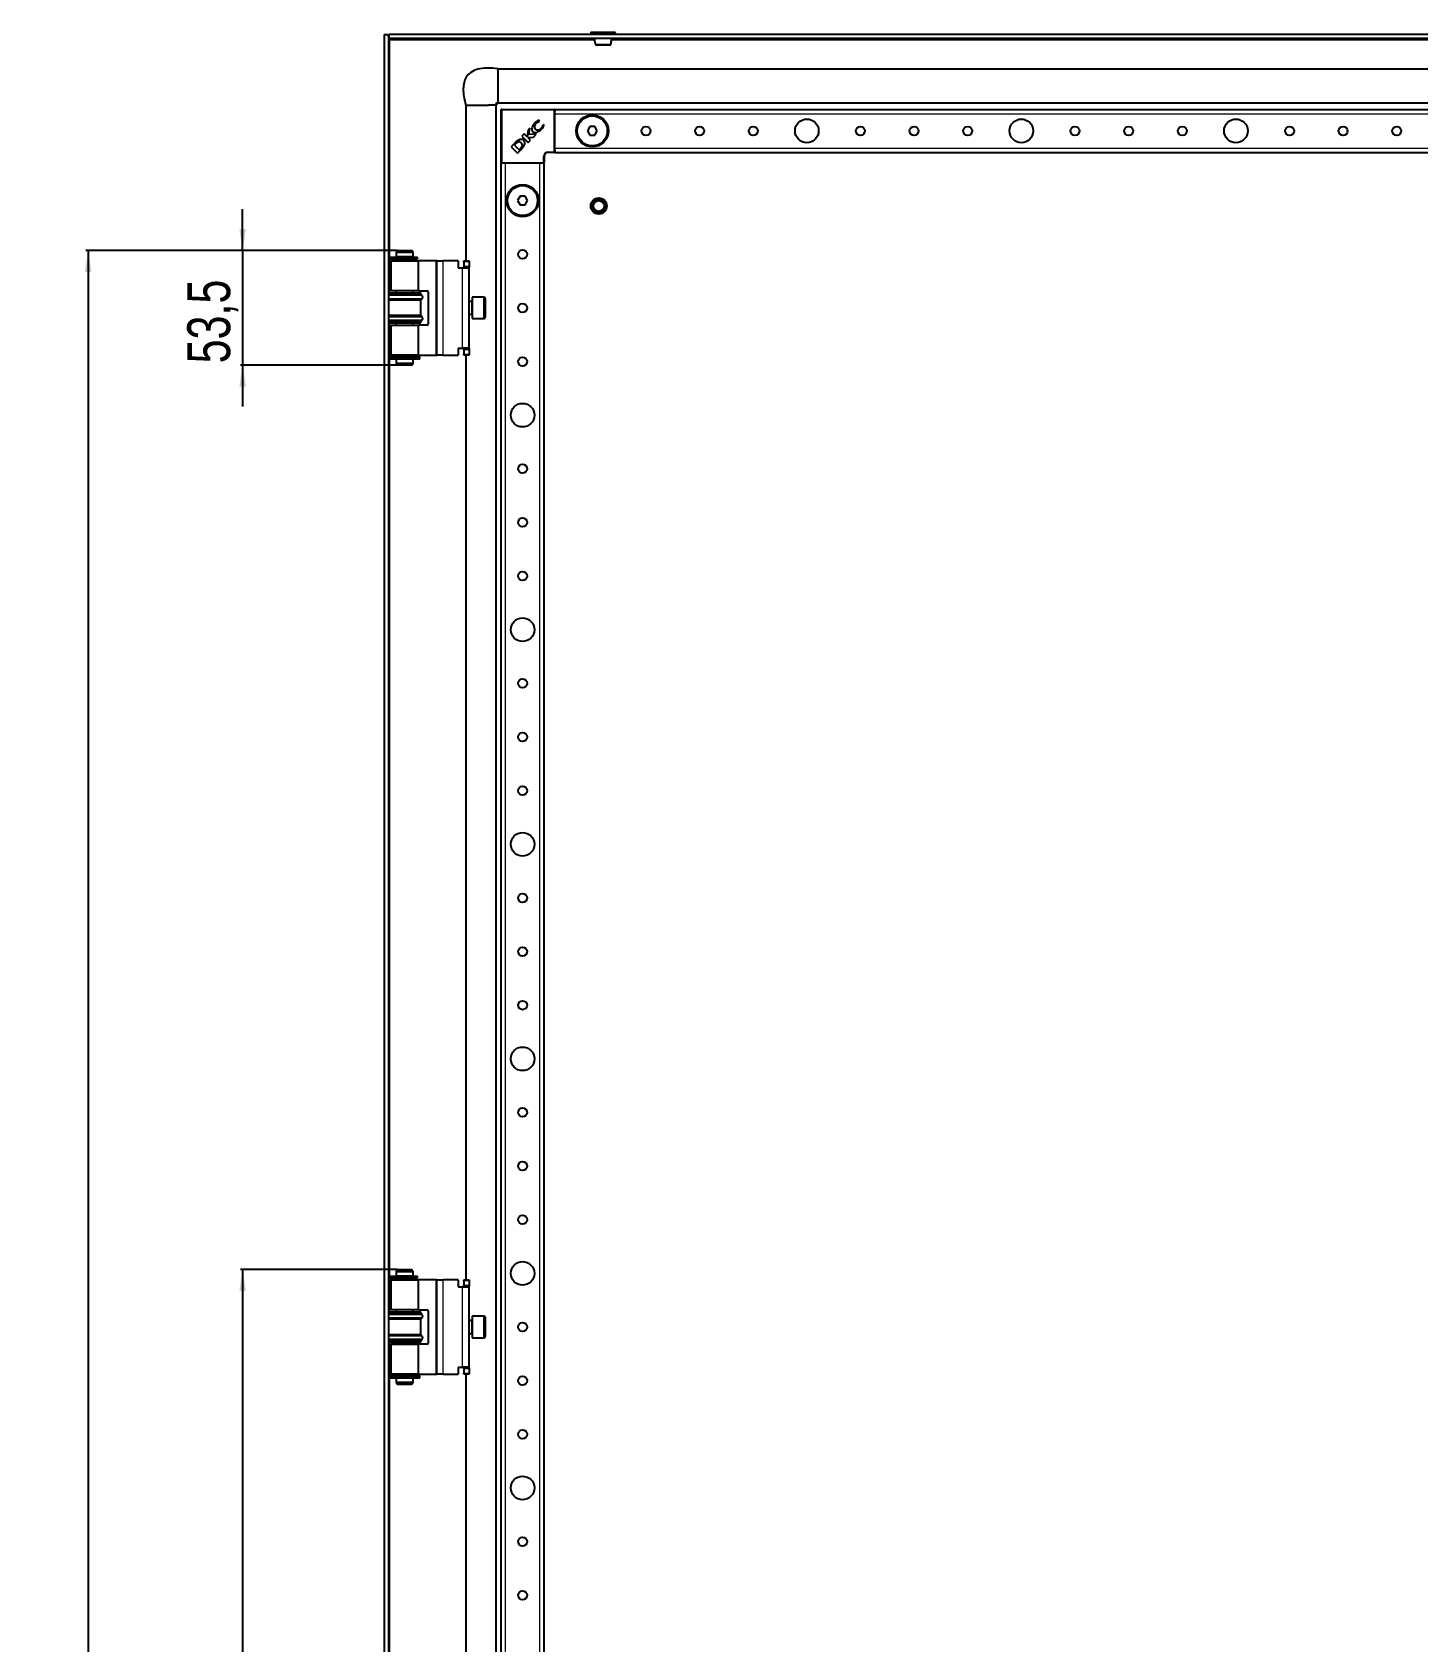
# Model space of a CAD drawing. Header units: millimetres. Extents: x -847 to 1903, y -1011 to 1043.
# Drawn here: x 614 to 1260, y 145 to 895 of the extents above; entities that cross this region are included whole.
import ezdxf

# ---------------------------------------------------------------- set-up
doc = ezdxf.new("R2010")
doc.units = ezdxf.units.MM
doc.layers.add('FORMAT', color=7, linetype='Continuous')
doc.styles.add('SLDTEXTSTYLE0', font='TXT', dxfattribs={"width": 0.75})
doc.dimstyles.new('SLDDIMSTYLE0', dxfattribs={"dimtxt": 20, "dimasz": 10, "dimexe": 0, "dimexo": 0.0625, "dimgap": 5, "dimtad": 2, "dimdec": 1, "dimrnd": 1e-09, "dimzin": 12, "dimdsep": 46, "dimtxsty": 'SLDTEXTSTYLE0', "dimsah": 1, "dimcen": 0.09, "dimadec": 0, "dimazin": 3, "dimtfac": 1, "dimtofl": 0, "dimtmove": 0, "dimatfit": 3, "dimfxl": 0, "dimfrac": 2, "dimtolj": 1, "dimtzin": 12, "dimarcsym": 0})
doc.dimstyles.new('SLDDIMSTYLE1', dxfattribs={"dimtxt": 20, "dimasz": 10, "dimexe": 0, "dimexo": 0.0625, "dimgap": 5, "dimtad": 2, "dimdec": 1, "dimrnd": 1e-09, "dimzin": 12, "dimdsep": 46, "dimtxsty": 'SLDTEXTSTYLE0', "dimsah": 1, "dimcen": 0.09, "dimadec": 0, "dimazin": 3, "dimtfac": 1, "dimtmove": 0, "dimatfit": 0, "dimfxl": 0, "dimfrac": 2, "dimtolj": 1, "dimtzin": 12, "dimarcsym": 0})

# ---------------------------------------------------------------- blocks, each defined once
blk = doc.blocks.new('_D_4')
at = {"layer": 'FORMAT'}
for p, q in [((711.7, 793.32), (711.7, 812.55)), ((783.78, 793.32), (710.7, 793.32)), ((711.7, 793.32), (711.7, 739.82)), ((783.78, 739.82), (710.7, 739.82)), ((711.7, 739.82), (711.7, 720.59))]:
    blk.add_line(p, q, dxfattribs=at)
for points in [[(711.7, 793.32), (713.24, 803.32), (710.16, 803.32)], [(711.7, 739.82), (710.16, 729.82), (713.24, 729.82)]]:
    blk.add_solid(points, dxfattribs=at)
at = {"layer": 'FORMAT', "insert": (685.92, 740.71), "char_height": 20, "attachment_point": 1, "rotation": 90, "style": 'SLDTEXTSTYLE0'}
blk.add_mtext('53,5', dxfattribs=at)
blk = doc.blocks.new('_D_7')
at = {"layer": 'FORMAT'}
for p, q in [((783.78, 793.32), (638.7, 793.32)), ((639.7, 793.32), (639.7, -760.18)), ((783.78, -760.18), (638.7, -760.18))]:
    blk.add_line(p, q, dxfattribs=at)
for points in [[(639.7, 793.32), (638.16, 783.32), (641.24, 783.32)], [(639.7, -760.18), (641.24, -750.18), (638.16, -750.18)]]:
    blk.add_solid(points, dxfattribs=at)
at = {"layer": 'FORMAT', "insert": (613.92, -24.07), "char_height": 20, "attachment_point": 1, "rotation": 90, "style": 'SLDTEXTSTYLE0'}
blk.add_mtext('1553,5', dxfattribs=at)
blk = doc.blocks.new('_D_9')
at = {"layer": 'FORMAT'}
for p, q in [((783.78, 318.32), (710.7, 318.32)), ((711.7, 318.32), (711.7, -285.18)), ((783.78, -285.18), (710.7, -285.18))]:
    blk.add_line(p, q, dxfattribs=at)
for points in [[(711.7, 318.32), (710.16, 308.32), (713.24, 308.32)], [(711.7, -285.18), (713.24, -275.18), (710.16, -275.18)]]:
    blk.add_solid(points, dxfattribs=at)
at = {"layer": 'FORMAT', "insert": (685.92, -16.68), "char_height": 20, "attachment_point": 1, "rotation": 90, "style": 'SLDTEXTSTYLE0'}
blk.add_mtext('603,5', dxfattribs=at)

msp = doc.modelspace()

# ---------------------------------------------------------------- linework, layer by layer
at = {"color": 7, "linetype": 'Continuous', "lineweight": 25}
for p, q in [((777.71, 894.07), (779.71, 894.07)), ((777.71, 894.07), (777.71, -860.93)), ((779.71, 894.07), (779.71, -860.93)), ((780.01, 892.07), (780.01, 894.07)), ((1769.41, 894.07), (780.01, 894.07)), ((873.96, 894.82), (873.96, 894.07)), ((874.21, 895.07), (885.21, 895.07)), ((885.46, 894.07), (885.46, 894.82)), ((1769.41, 892.07), (780.01, 892.07)), ((780.31, 891.47), (780.11, 892.07)), ((830.71, 878.07), (830.71, 862.23)), ((830.71, 878.07), (1718.71, 878.07)), ((815.71, 861.07), (816.69, 861.07)), ((815.71, 861.07), (815.71, 788.57)), ((816.69, 861.07), (819.14, 861.07)), ((819.14, 861.07), (822.71, 861.07)), ((822.71, 861.07), (826.28, 861.07)), ((829.71, 861.07), (829.71, -827.93)), ((830.71, 862.07), (1718.71, 862.07)), ((832.21, 834.37), (832.21, 858.77)), ((832.51, 859.07), (856.91, 859.07)), ((857.21, 858.77), (857.21, 859.07)), ((857.21, 859.07), (1692.21, 859.07)), ((857.21, 858.77), (857.21, 858.12)), ((857.21, 857.07), (857.21, 858.12)), ((857.21, 841.07), (857.21, 857.07)), ((844.78, 849.61), (844.3, 846.34)), ((845.58, 850.4), (844.78, 849.61)), ((845.11, 847.31), (845.58, 850.4)), ((850.15, 853.53), (849.81, 854.21)), ((850.01, 853.39), (850.15, 853.53)), ((851.96, 851.96), (851.85, 851.85)), ((852.21, 851.45), (851.96, 851.96)), ((873.55, 851.07), (872.4, 849.07)), ((872.4, 849.07), (873.55, 847.07)), ((875.86, 851.07), (873.55, 851.07)), ((877.02, 849.07), (875.86, 851.07)), ((875.86, 847.07), (877.02, 849.07)), ((838.85, 843.67), (836.86, 841.68)), ((836.86, 841.68), (839.81, 838.72)), ((839.1, 843.12), (838.38, 842.38)), ((838.38, 842.38), (840.56, 840.2)), ((839.81, 838.72), (841.7, 840.61)), ((840.56, 840.2), (841.22, 840.88)), ((841.7, 840.61), (841.72, 840.63)), ((842.91, 847.73), (841.86, 846.68)), ((841.86, 846.68), (844.82, 843.72)), ((844.3, 846.34), (842.91, 847.73)), ((844.63, 846.02), (847.29, 846.2)), ((845.88, 844.78), (844.63, 846.02)), ((844.82, 843.72), (845.88, 844.78)), ((848.58, 847.48), (845.11, 847.31)), ((847.29, 846.2), (848.58, 847.48)), ((857.21, 840.02), (857.21, 841.07)), ((873.55, 847.07), (875.86, 847.07)), ((832.21, -800.93), (832.21, 834.07)), ((832.51, 834.07), (832.21, 834.07)), ((833.15, 834.07), (832.51, 834.07)), ((834.21, 834.07), (833.15, 834.07)), ((850.21, 834.07), (834.21, 834.07)), ((851.26, 834.07), (850.21, 834.07)), ((851.91, 834.07), (851.26, 834.07)), ((852.21, 834.07), (851.91, 834.07)), ((852.21, 837.07), (852.21, 834.37)), ((852.21, -800.93), (852.21, 834.07)), ((856.91, 839.07), (854.21, 839.07)), ((857.21, 840.02), (857.21, 839.37)), ((857.21, 839.07), (857.21, 839.37)), ((857.21, 839.07), (1692.21, 839.07)), ((841.05, 818.57), (839.9, 816.57)), ((843.36, 818.57), (841.05, 818.57)), ((844.52, 816.57), (843.36, 818.57)), ((839.9, 816.57), (841.05, 814.57)), ((841.05, 814.57), (843.36, 814.57)), ((843.36, 814.57), (844.52, 816.57)), ((780.06, 790.27), (780.06, 789.37)), ((780.06, 790.27), (792.95, 790.27)), ((780.06, 789.37), (792.95, 789.37)), ((780.76, 788.57), (780.76, 774.57)), ((780.76, 788.57), (793.66, 788.57)), ((783.79, 793.32), (783.21, 792.32)), ((783.21, 792.32), (783.21, 790.32)), ((791.21, 792.32), (783.21, 792.32)), ((787.96, 790.32), (783.21, 790.32)), ((783.21, 789.32), (783.21, 788.57)), ((787.96, 789.32), (783.21, 789.32)), ((783.71, 790.32), (783.71, 790.27)), ((783.71, 789.37), (783.71, 789.32)), ((783.79, 793.32), (790.63, 793.32)), ((791.21, 790.32), (787.96, 790.32)), ((791.21, 789.32), (787.96, 789.32)), ((791.21, 792.32), (790.63, 793.32)), ((790.71, 790.27), (790.71, 790.32)), ((790.71, 789.32), (790.71, 789.37)), ((791.21, 790.32), (791.21, 792.32)), ((791.21, 788.57), (791.21, 789.32)), ((792.95, 790.27), (793.04, 790.27)), ((792.95, 789.37), (793.04, 789.37)), ((793.04, 789.37), (793.04, 790.27)), ((793.04, 790.27), (793.24, 790.27)), ((793.04, 789.37), (793.24, 789.37)), ((793.24, 789.37), (793.24, 790.27)), ((793.66, 774.57), (793.66, 788.57)), ((801.76, 788.57), (793.66, 788.57)), ((802.26, 788.57), (801.76, 788.57)), ((802.26, 788.57), (805.26, 788.57)), ((802.26, 744.57), (802.26, 788.57)), ((812.26, 788.57), (805.26, 788.57)), ((812.26, 788.57), (812.26, 785.27)), ((814.76, 788.57), (817.26, 788.57)), ((814.76, 788.07), (814.76, 788.57)), ((814.76, 788.07), (814.76, 786.07)), ((817.26, 788.57), (817.26, 788.07)), ((817.26, 788.07), (817.26, 786.07)), ((812.26, 785.27), (814.26, 785.27)), ((814.26, 785.27), (817.26, 785.27)), ((814.76, 785.57), (814.76, 786.07)), ((817.26, 785.57), (814.76, 785.57)), ((814.76, 785.57), (814.76, 785.27)), ((817.26, 786.07), (817.26, 785.57)), ((817.26, 785.27), (817.26, 785.57)), ((817.26, 747.87), (817.26, 785.27)), ((779.71, 773.57), (794.71, 773.57)), ((794.71, 772.97), (779.71, 772.97)), ((793.66, 774.57), (780.76, 774.57)), ((783.21, 774.57), (783.21, 773.57)), ((791.21, 773.57), (791.21, 774.57)), ((793.66, 774.57), (797.76, 774.57)), ((794.71, 772.97), (794.71, 773.57)), ((795.41, 772.29), (794.71, 772.97)), ((798.26, 774.07), (798.26, 759.07)), ((794.71, 770.17), (779.71, 770.17)), ((794.71, 770.17), (795.41, 770.86)), ((794.71, 762.97), (794.71, 770.17)), ((818.51, 769.57), (817.26, 769.57)), ((824.16, 771.57), (818.76, 771.57)), ((818.76, 771.57), (818.76, 761.57)), ((824.76, 770.97), (824.76, 762.17)), ((794.71, 762.97), (779.71, 762.97)), ((794.71, 760.17), (779.71, 760.17)), ((779.71, 759.57), (794.71, 759.57)), ((780.76, 758.57), (780.76, 744.57)), ((780.76, 758.57), (793.66, 758.57)), ((783.21, 759.57), (783.21, 758.57)), ((791.21, 758.57), (791.21, 759.57)), ((793.66, 744.57), (793.66, 758.57)), ((797.76, 758.57), (793.66, 758.57)), ((795.41, 762.29), (794.71, 762.97)), ((794.71, 760.17), (795.41, 760.86)), ((794.71, 759.57), (794.71, 760.17)), ((817.26, 763.57), (818.51, 763.57)), ((818.76, 761.57), (824.16, 761.57)), ((780.06, 743.77), (780.06, 742.87)), ((780.06, 743.77), (794.36, 743.77)), ((780.06, 742.87), (794.36, 742.87)), ((793.66, 744.57), (780.76, 744.57)), ((783.21, 744.57), (783.21, 743.82)), ((787.96, 743.82), (783.21, 743.82)), ((783.21, 742.82), (783.21, 740.82)), ((787.96, 742.82), (783.21, 742.82)), ((783.71, 743.82), (783.71, 743.77)), ((783.71, 742.87), (783.71, 742.82)), ((791.21, 743.82), (787.96, 743.82)), ((791.21, 742.82), (787.96, 742.82)), ((790.71, 743.77), (790.71, 743.82)), ((790.71, 742.82), (790.71, 742.87)), ((791.21, 743.82), (791.21, 744.57)), ((791.21, 740.82), (791.21, 742.82)), ((793.66, 744.57), (801.76, 744.57)), ((794.36, 742.87), (794.36, 743.77)), ((801.76, 744.57), (802.26, 744.57)), ((805.26, 744.57), (802.26, 744.57)), ((805.26, 744.57), (812.26, 744.57)), ((812.26, 747.87), (814.26, 747.87)), ((812.26, 747.87), (812.26, 744.57)), ((817.26, 747.87), (814.26, 747.87)), ((814.76, 747.87), (814.76, 747.57)), ((814.76, 747.57), (817.26, 747.57)), ((814.76, 747.07), (814.76, 747.57)), ((814.76, 747.07), (814.76, 745.07)), ((814.76, 744.57), (814.76, 745.07)), ((817.26, 744.57), (814.76, 744.57)), ((815.71, 744.57), (815.71, 313.57)), ((817.26, 747.57), (817.26, 747.87)), ((817.26, 747.57), (817.26, 747.07)), ((817.26, 747.07), (817.26, 745.07)), ((817.26, 745.07), (817.26, 744.57)), ((783.21, 740.82), (783.79, 739.82)), ((783.21, 740.82), (787.96, 740.82)), ((787.86, 739.82), (783.79, 739.82)), ((790.63, 739.82), (787.86, 739.82)), ((787.96, 740.82), (791.21, 740.82)), ((790.63, 739.82), (791.21, 740.82)), ((780.06, 315.27), (780.06, 314.37)), ((780.06, 315.27), (792.95, 315.27)), ((783.79, 318.32), (783.21, 317.32)), ((783.21, 317.32), (783.21, 315.32)), ((791.21, 317.32), (783.21, 317.32)), ((787.96, 315.32), (783.21, 315.32)), ((783.71, 315.32), (783.71, 315.27)), ((783.79, 318.32), (790.63, 318.32)), ((791.21, 315.32), (787.96, 315.32)), ((791.21, 317.32), (790.63, 318.32)), ((790.71, 315.27), (790.71, 315.32)), ((791.21, 315.32), (791.21, 317.32)), ((792.95, 315.27), (793.04, 315.27)), ((793.04, 314.37), (793.04, 315.27)), ((793.04, 315.27), (793.24, 315.27)), ((793.24, 314.37), (793.24, 315.27)), ((780.06, 314.37), (792.95, 314.37)), ((780.76, 313.57), (780.76, 299.57)), ((780.76, 313.57), (793.66, 313.57)), ((783.21, 314.32), (783.21, 313.57)), ((787.96, 314.32), (783.21, 314.32)), ((783.71, 314.37), (783.71, 314.32)), ((791.21, 314.32), (787.96, 314.32)), ((790.71, 314.32), (790.71, 314.37)), ((791.21, 313.57), (791.21, 314.32)), ((792.95, 314.37), (793.04, 314.37)), ((793.04, 314.37), (793.24, 314.37)), ((793.66, 299.57), (793.66, 313.57)), ((801.76, 313.57), (793.66, 313.57)), ((802.26, 313.57), (801.76, 313.57)), ((802.26, 313.57), (805.26, 313.57)), ((802.26, 269.57), (802.26, 313.57)), ((812.26, 313.57), (805.26, 313.57)), ((812.26, 313.57), (812.26, 310.27)), ((812.26, 310.27), (814.26, 310.27)), ((814.26, 310.27), (817.26, 310.27)), ((814.76, 313.57), (817.26, 313.57)), ((814.76, 313.07), (814.76, 313.57)), ((814.76, 313.07), (814.76, 311.07)), ((814.76, 310.57), (814.76, 311.07)), ((817.26, 310.57), (814.76, 310.57)), ((814.76, 310.57), (814.76, 310.27)), ((817.26, 313.57), (817.26, 313.07)), ((817.26, 313.07), (817.26, 311.07)), ((817.26, 311.07), (817.26, 310.57)), ((817.26, 310.27), (817.26, 310.57)), ((817.26, 272.87), (817.26, 310.27)), ((779.71, 298.57), (794.71, 298.57)), ((794.71, 297.97), (779.71, 297.97)), ((794.71, 295.17), (779.71, 295.17)), ((793.66, 299.57), (780.76, 299.57)), ((783.21, 299.57), (783.21, 298.57)), ((791.21, 298.57), (791.21, 299.57)), ((793.66, 299.57), (797.76, 299.57)), ((794.71, 297.97), (794.71, 298.57)), ((795.41, 297.29), (794.71, 297.97)), ((794.71, 295.17), (795.41, 295.86)), ((794.71, 287.97), (794.71, 295.17)), ((798.26, 299.07), (798.26, 284.07)), ((818.51, 294.57), (817.26, 294.57)), ((824.16, 296.57), (818.76, 296.57)), ((818.76, 296.57), (818.76, 286.57)), ((824.76, 295.97), (824.76, 287.17)), ((794.71, 287.97), (779.71, 287.97)), ((794.71, 285.17), (779.71, 285.17)), ((795.41, 287.29), (794.71, 287.97)), ((794.71, 285.17), (795.41, 285.86)), ((794.71, 284.57), (794.71, 285.17)), ((817.26, 288.57), (818.51, 288.57)), ((818.76, 286.57), (824.16, 286.57)), ((779.71, 284.57), (794.71, 284.57)), ((780.76, 283.57), (780.76, 269.57)), ((780.76, 283.57), (793.66, 283.57)), ((783.21, 284.57), (783.21, 283.57)), ((791.21, 283.57), (791.21, 284.57)), ((793.66, 269.57), (793.66, 283.57)), ((797.76, 283.57), (793.66, 283.57)), ((812.26, 272.87), (814.26, 272.87)), ((812.26, 272.87), (812.26, 269.57)), ((817.26, 272.87), (814.26, 272.87)), ((814.76, 272.87), (814.76, 272.57)), ((814.76, 272.57), (817.26, 272.57)), ((814.76, 272.07), (814.76, 272.57)), ((814.76, 272.07), (814.76, 270.07)), ((817.26, 272.57), (817.26, 272.87)), ((817.26, 272.57), (817.26, 272.07)), ((817.26, 272.07), (817.26, 270.07)), ((780.06, 268.77), (780.06, 267.87)), ((780.06, 268.77), (794.36, 268.77)), ((780.06, 267.87), (794.36, 267.87)), ((793.66, 269.57), (780.76, 269.57)), ((783.21, 269.57), (783.21, 268.82)), ((787.96, 268.82), (783.21, 268.82)), ((783.21, 267.82), (783.21, 265.82)), ((787.96, 267.82), (783.21, 267.82)), ((783.21, 265.82), (783.79, 264.82)), ((783.21, 265.82), (787.96, 265.82)), ((783.71, 268.82), (783.71, 268.77)), ((783.71, 267.87), (783.71, 267.82)), ((787.86, 264.82), (783.79, 264.82)), ((790.63, 264.82), (787.86, 264.82)), ((791.21, 268.82), (787.96, 268.82)), ((791.21, 267.82), (787.96, 267.82)), ((787.96, 265.82), (791.21, 265.82)), ((790.63, 264.82), (791.21, 265.82)), ((790.71, 268.77), (790.71, 268.82)), ((790.71, 267.82), (790.71, 267.87)), ((791.21, 268.82), (791.21, 269.57)), ((791.21, 265.82), (791.21, 267.82)), ((793.66, 269.57), (801.76, 269.57)), ((794.36, 267.87), (794.36, 268.77)), ((801.76, 269.57), (802.26, 269.57)), ((805.26, 269.57), (802.26, 269.57)), ((805.26, 269.57), (812.26, 269.57)), ((814.76, 269.57), (814.76, 270.07)), ((817.26, 269.57), (814.76, 269.57)), ((815.71, 269.57), (815.71, -236.43)), ((817.26, 270.07), (817.26, 269.57))]:
    msp.add_line(p, q, dxfattribs=at)
at = {"color": 8, "linetype": 'Continuous', "lineweight": 18}
for p, q in [((885.46, 894.82), (873.96, 894.82)), ((780.31, 790.27), (780.31, 891.47)), ((780.31, 891.47), (875.74, 891.47)), ((883.68, 891.47), (1665.74, 891.47)), ((832.51, 858.77), (832.21, 858.77)), ((832.51, 858.77), (832.51, 859.07)), ((832.51, 858.77), (832.51, 834.37)), ((856.91, 858.77), (832.51, 858.77)), ((856.91, 859.07), (856.91, 858.77)), ((856.91, 839.37), (856.91, 858.77)), ((857.21, 858.77), (856.91, 858.77)), ((857.21, 857.07), (1692.21, 857.07)), ((857.21, 841.07), (1692.21, 841.07)), ((832.51, 834.37), (832.21, 834.37)), ((832.51, 834.37), (851.91, 834.37)), ((832.51, 834.37), (832.51, 834.07)), ((834.21, -800.93), (834.21, 834.07)), ((850.21, -800.93), (850.21, 834.07)), ((851.91, 834.37), (851.91, 837.07)), ((852.21, 837.07), (851.91, 837.07)), ((851.91, 834.37), (851.91, 834.07)), ((852.21, 834.37), (851.91, 834.37)), ((854.21, 839.37), (856.91, 839.37)), ((854.21, 839.07), (854.21, 839.37)), ((856.91, 839.37), (856.91, 839.07)), ((857.21, 839.37), (856.91, 839.37)), ((780.31, 773.57), (780.31, 789.37)), ((792.95, 790.27), (792.95, 789.37)), ((801.76, 788.57), (801.76, 744.57)), ((805.26, 744.57), (805.26, 788.57)), ((817.26, 788.07), (814.76, 788.07)), ((814.26, 747.87), (814.26, 785.27)), ((814.76, 786.07), (817.26, 786.07)), ((795.41, 772.29), (779.71, 772.29)), ((795.41, 770.86), (779.71, 770.86)), ((818.51, 769.16), (818.51, 769.57)), ((818.51, 763.57), (818.51, 769.16)), ((824.16, 761.57), (824.16, 771.57)), ((795.41, 762.29), (779.71, 762.29)), ((795.41, 760.86), (779.71, 760.86)), ((780.31, 743.77), (780.31, 759.57)), ((780.31, 315.27), (780.31, 742.87)), ((817.26, 747.07), (814.76, 747.07)), ((814.76, 745.07), (817.26, 745.07)), ((792.95, 315.27), (792.95, 314.37)), ((780.31, 298.57), (780.31, 314.37)), ((801.76, 313.57), (801.76, 269.57)), ((805.26, 269.57), (805.26, 313.57)), ((814.26, 272.87), (814.26, 310.27)), ((817.26, 313.07), (814.76, 313.07)), ((814.76, 311.07), (817.26, 311.07)), ((795.41, 297.29), (779.71, 297.29)), ((795.41, 295.86), (779.71, 295.86)), ((818.51, 294.16), (818.51, 294.57)), ((818.51, 288.57), (818.51, 294.16)), ((824.16, 286.57), (824.16, 296.57)), ((795.41, 287.29), (779.71, 287.29)), ((795.41, 285.86), (779.71, 285.86)), ((780.31, 268.77), (780.31, 284.57)), ((817.26, 272.07), (814.76, 272.07)), ((780.31, -234.73), (780.31, 267.87)), ((814.76, 270.07), (817.26, 270.07))]:
    msp.add_line(p, q, dxfattribs=at)
at = {"color": 7, "linetype": 'Continuous', "lineweight": 25}
for centre, radius in [((874.71, 849.07), 7.5), ((874.71, 849.07), 7), ((899.71, 849.07), 2.1), ((924.71, 849.07), 2.1), ((949.71, 849.07), 2.1), ((974.71, 849.07), 5.5), ((999.71, 849.07), 2.1), ((1024.71, 849.07), 2.1), ((1049.71, 849.07), 2.1), ((1074.71, 849.07), 5.5), ((1099.71, 849.07), 2.1), ((1124.71, 849.07), 2.1), ((1149.71, 849.07), 2.1), ((1174.71, 849.07), 5.5), ((1199.71, 849.07), 2.1), ((1224.71, 849.07), 2.1), ((1249.71, 849.07), 2.1), ((842.21, 816.57), 7.5), ((842.21, 816.57), 7), ((877.71, 814.07), 3.75), ((877.71, 814.07), 3), ((877.71, 814.07), 2.5), ((842.21, 791.57), 2.1), ((842.21, 766.57), 2.1), ((842.21, 741.57), 2.1), ((842.21, 716.57), 5.5), ((842.21, 691.57), 2.1), ((842.21, 666.57), 2.1), ((842.21, 641.57), 2.1), ((842.21, 616.57), 5.5), ((842.21, 591.57), 2.1), ((842.21, 566.57), 2.1), ((842.21, 541.57), 2.1), ((842.21, 516.57), 5.5), ((842.21, 491.57), 2.1), ((842.21, 466.57), 2.1), ((842.21, 441.57), 2.1), ((842.21, 416.57), 5.5), ((842.21, 391.57), 2.1), ((842.21, 366.57), 2.1), ((842.21, 341.57), 2.1), ((842.21, 316.57), 5.5), ((842.21, 291.57), 2.1), ((842.21, 266.57), 2.1), ((842.21, 241.57), 2.1), ((842.21, 216.57), 5.5), ((842.21, 191.57), 2.1), ((842.21, 166.57), 2.1)]:
    msp.add_circle(centre, radius, dxfattribs=at)
for centre, radius, start, end in [((874.21, 894.82), 0.25, 90, 180), ((885.21, 894.82), 0.25, 0, 90), ((876.6, 889.57), 0.5, 195.31604, 270.02276), ((882.82, 889.57), 0.5, 269.99815, 345.40011), ((832.51, 858.77), 0.3, 90, 180), ((856.91, 858.77), 0.3, 360, 90), ((849.72, 851.07), 1.97, 128.45405, 215.887), ((849.28, 851.48), 1.94, 233.30966, 322.34638), ((842.51, 840.46), 4.87, 110.34448, 138.77765), ((843.28, 838.65), 6.12, 126.98881, 133.07444), ((832.51, 834.37), 0.3, 180, 270), ((851.91, 834.37), 0.3, 270, 0), ((854.21, 837.07), 2, 90, 180), ((856.91, 839.37), 0.3, 270, 360), ((797.76, 774.07), 0.5, 0, 90), ((794.71, 771.57), 1, 314.427, 45.573), ((818.51, 769.82), 0.25, 270, 360), ((824.16, 770.97), 0.6, 0, 90), ((794.71, 761.57), 1, 314.427, 45.573), ((797.76, 759.07), 0.5, 270, 0), ((818.51, 763.32), 0.25, 0, 90), ((824.16, 762.17), 0.6, 270, 360), ((794.71, 296.57), 1, 314.427, 45.573), ((797.76, 299.07), 0.5, 0, 90), ((818.51, 294.82), 0.25, 270, 360), ((824.16, 295.97), 0.6, 0, 90), ((794.71, 286.57), 1, 314.427, 45.573), ((818.51, 288.32), 0.25, 0, 90), ((824.16, 287.17), 0.6, 270, 360), ((797.76, 284.07), 0.5, 270, 0)]:
    msp.add_arc(centre, radius, start, end, dxfattribs=at)
at = {"color": 8, "linetype": 'Continuous', "lineweight": 18}
msp.add_arc((854.21, 837.07), 2.3, 90, 180, dxfattribs=at)
at = {"color": 7, "linetype": 'Continuous', "lineweight": 25}
for points, knots in [([(780.01, 892.37), (779.98, 892.45), (779.87, 892.77), (779.75, 893.34), (779.72, 893.82), (779.71, 894.07)], [0, 0, 0, 0, 0.141742, 0.566203, 1, 1, 1, 1]), ([(780.01, 892.07), (780.06, 892.07), (780.11, 892.01), (780.21, 891.78), (780.26, 891.63), (780.31, 891.47)], [0, 0, 0, 0, 0.5, 0.5, 1, 1, 1, 1]), ([(875.69, 892.07), (875.69, 891.94), (875.71, 891.03), (875.93, 890.16), (876.12, 889.42)], [0, 0, 0, 0, 0.1418504, 1, 1, 1, 1]), ([(878.01, 889.07), (877.81, 889.07), (877.34, 889.07), (876.8, 889.07), (876.67, 889.07), (876.61, 889.07)], [0, 0, 0, 0, 0.256553, 0.627981, 1, 1, 1, 1]), ([(882.82, 889.07), (882.78, 889.07), (882.69, 889.07), (882.14, 889.07), (881.33, 889.07), (880.34, 889.07), (879.28, 889.07), (878.49, 889.07), (878.1, 889.07), (878.01, 889.07)], [0, 0, 0, 0, 0.158514, 0.317278, 0.475863, 0.634247, 0.792477, 0.950708, 1, 1, 1, 1]), ([(883.3, 889.42), (883.49, 890.16), (883.71, 891.03), (883.73, 891.94), (883.73, 892.07)], [0, 0, 0, 0, 0.8581496, 1, 1, 1, 1]), ([(830.71, 878.07), (828.98, 878.24), (825.84, 878.54), (821.51, 878.03), (818.08, 876.6), (815.87, 874.29), (814.78, 871.52), (814.46, 868.47), (814.76, 864.91), (815.37, 862.42), (815.71, 861.07)], [0, 0, 0, 0, 0.176713, 0.320911, 0.440308, 0.54837, 0.6374, 0.738878, 0.858543, 1, 1, 1, 1]), ([(829.6, 861.07), (829.57, 861.07), (829.48, 861.07), (829.02, 861.07), (828.73, 861.07)], [0, 0, 0, 0, 0.356727, 1, 1, 1, 1]), ([(829.67, 861.07), (829.69, 861.21), (829.71, 861.45), (829.85, 861.65), (829.97, 861.74), (830.02, 861.85), (830.04, 861.92), (830.05, 861.97), (830.07, 862.01), (830.09, 862.04), (830.12, 862.09), (830.18, 862.14), (830.3, 862.21), (830.48, 862.24), (830.63, 862.24), (830.71, 862.23)], [0, 0, 0, 0, 0.233411, 0.418546, 0.549351, 0.595026, 0.631329, 0.647111, 0.661994, 0.676639, 0.691742, 0.725563, 0.766794, 0.872627, 1, 1, 1, 1]), ([(829.71, 861.07), (829.86, 861.3), (830.12, 861.7), (830.53, 861.96), (830.71, 862.07)], [0, 0, 0, 0, 0.561561, 1, 1, 1, 1]), ([(848.08, 852.98), (847.75, 852.61), (847.13, 851.91), (846.58, 850.74), (846.44, 849.8), (846.6, 849.16), (846.78, 848.92), (846.87, 848.81)], [0, 0, 0, 0, 0.315674, 0.58952, 0.813199, 0.909026, 1, 1, 1, 1]), ([(846.87, 848.81), (847.04, 848.67), (847.37, 848.39), (848.07, 848.23), (848.94, 848.36), (850.02, 848.92), (850.71, 849.56), (851.1, 849.93)], [0, 0, 0, 0, 0.130532, 0.266031, 0.423997, 0.666819, 1, 1, 1, 1]), ([(849.81, 854.21), (849.47, 854.03), (848.84, 853.69), (848.32, 853.2), (848.08, 852.98)], [0, 0, 0, 0, 0.5368, 1, 1, 1, 1]), ([(848.49, 852.62), (848.75, 852.84), (849.2, 853.21), (849.77, 853.34), (850.01, 853.39)], [0, 0, 0, 0, 0.5796082, 1, 1, 1, 1]), ([(851.85, 851.85), (851.7, 851.53), (851.44, 850.96), (851.01, 850.5), (850.82, 850.29)], [0, 0, 0, 0, 0.547643, 1, 1, 1, 1]), ([(851.1, 849.93), (851.35, 850.2), (851.78, 850.66), (852.08, 851.21), (852.21, 851.45)], [0, 0, 0, 0, 0.5776526, 1, 1, 1, 1]), ([(841.59, 843.45), (841.49, 843.55), (841.32, 843.71), (841.04, 843.89), (840.76, 843.98), (840.44, 843.99), (840.04, 843.83), (839.75, 843.64), (839.6, 843.54)], [0, 0, 0, 0, 0.176808, 0.319231, 0.43938, 0.552395, 0.749205, 1, 1, 1, 1]), ([(842.86, 841.96), (842.97, 842.16), (843.17, 842.55), (843.29, 843.18), (843.25, 843.78), (843.05, 844.31), (842.69, 844.75), (842.18, 845.04), (841.52, 845.15), (841.06, 845.07), (840.81, 845.02)], [0, 0, 0, 0, 0.138091, 0.265455, 0.384013, 0.496103, 0.605759, 0.71979, 0.847662, 1, 1, 1, 1]), ([(841.22, 840.88), (841.41, 841.08), (841.76, 841.44), (842.08, 841.98), (842.15, 842.43), (842.08, 842.77), (841.89, 843.13), (841.69, 843.34), (841.59, 843.45)], [0, 0, 0, 0, 0.274676, 0.503042, 0.607381, 0.716579, 0.843412, 1, 1, 1, 1]), ([(841.72, 840.63), (841.8, 840.7), (841.95, 840.86), (842.1, 841.03), (842.18, 841.11)], [0, 0, 0, 0, 0.486421, 1, 1, 1, 1]), ([(842.18, 841.11), (842.31, 841.26), (842.56, 841.53), (842.77, 841.82), (842.86, 841.96)], [0, 0, 0, 0, 0.55183, 1, 1, 1, 1])]:
    msp.add_open_spline(points, degree=3, knots=knots, dxfattribs=at)
at = {"color": 8, "linetype": 'Continuous', "lineweight": 18}
for points, knots in [([(876.15, 889.45), (876.14, 889.45), (876.08, 889.45), (876.39, 889.45), (876.97, 889.45), (877.52, 889.45), (877.74, 889.45)], [0, 0, 0, 0, 0.083271, 0.424284, 0.764725, 1, 1, 1, 1]), ([(877.74, 889.45), (877.85, 889.45), (878.3, 889.45), (878.82, 889.45), (879.61, 889.45), (880.44, 889.45), (881.58, 889.45), (882.53, 889.45), (883.11, 889.45), (883.36, 889.45), (883.3, 889.45), (883.29, 889.45)], [0, 0, 0, 0, 0.048751, 0.204942, 0.205393, 0.362034, 0.518827, 0.675799, 0.832923, 0.989778, 1, 1, 1, 1])]:
    msp.add_open_spline(points, degree=3, knots=knots, dxfattribs=at)
at = {"color": 7, "linetype": 'Continuous', "lineweight": 25}
msp.add_open_spline([(828.73, 861.07), (828.4, 861.07), (827.74, 861.07), (826.76, 861.07), (826.28, 861.07)], degree=3, dxfattribs=at)

# ---------------------------------------------------------------- dimensions: what is measured, and where the dimension line sits
at = {"layer": 'FORMAT'}
for base, p1, p2, dimstyle, picture, middle in [((711.7, 739.82), (783.79, 793.32), (783.79, 739.82), 'SLDDIMSTYLE1', '_D_4', (711.7, 766.57)), ((639.7, -760.18), (783.79, 793.32), (783.79, -760.18), 'SLDDIMSTYLE0', '_D_7', (639.7, 16.57)), ((711.7, -285.18), (783.79, 318.32), (783.79, -285.18), 'SLDDIMSTYLE0', '_D_9', (711.7, 16.57))]:
    dim = msp.add_linear_dim(base=base, p1=p1, p2=p2, angle=90, dimstyle=dimstyle, dxfattribs=at)
    dim.commit()
    dim.dimension.update_dxf_attribs({"geometry": picture, "text_midpoint": middle, "dimtype": 160})

doc.saveas('drawing.dxf')
